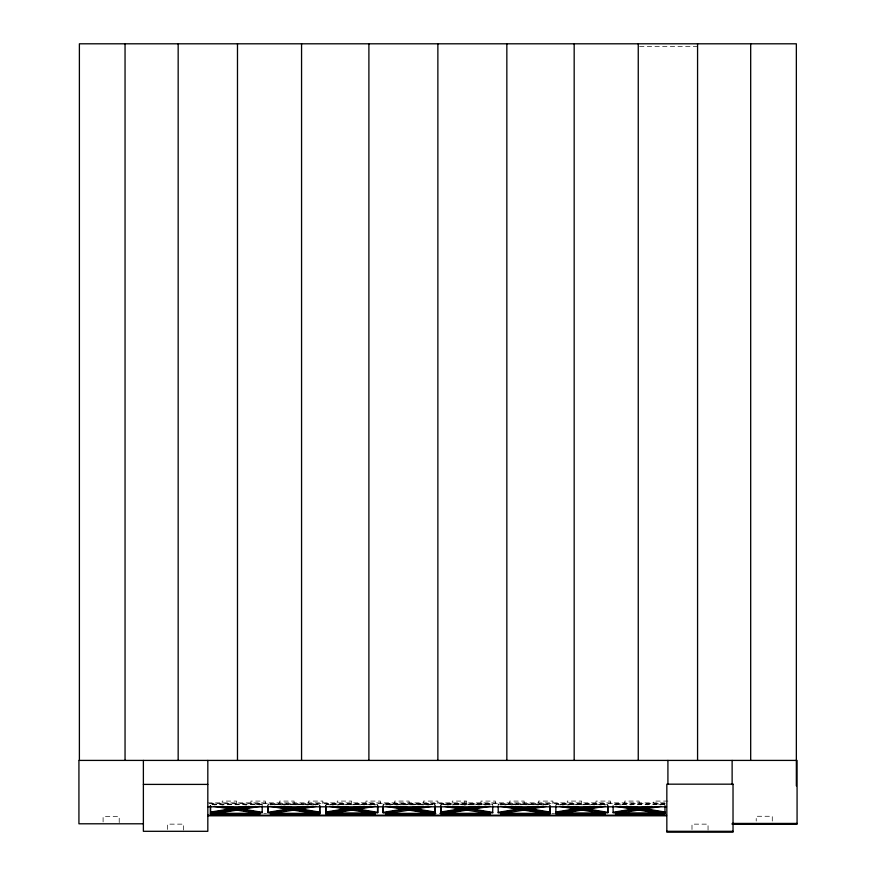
<?xml version="1.0" encoding="UTF-8"?>
<svg xmlns="http://www.w3.org/2000/svg" width="876" height="876" viewBox="0 0 876 876"><rect width="100%" height="100%" fill="white"/><g stroke="black" fill="none" stroke-linecap="round" stroke-linejoin="round"><path stroke-width="0.66" stroke-dasharray="4.38 3.29" d="M313.509 804.792L317.528 804.124L317.528 804.726L268.001 804.726L268.001 804.124L319.652 804.102L319.652 804.705L270.585 804.705L270.585 804.102L274.56 804.748M428.703 804.847L432.722 804.179L432.722 804.781L383.195 804.781L383.195 804.179L432.722 804.179M543.711 804.803L547.73 804.135L547.73 804.737L498.203 804.737L498.203 804.135L549.854 804.048L549.854 804.65L500.787 804.65L500.787 804.048L506.098 804.913M658.642 804.748L662.661 804.08L662.661 804.672M255.704 804.748L259.679 804.102L259.679 804.705M369.727 804.902L375.027 804.037L375.027 804.639L325.96 804.639L325.96 804.037L377.534 804.113L377.534 804.715L327.996 804.715L327.996 804.113L332.015 804.781M484.581 804.913L489.881 804.048L489.881 804.65L440.814 804.65L440.814 804.048L489.881 804.048M599.742 804.891L605.042 804.026L605.042 804.628L555.975 804.628L555.975 804.026L607.725 804.124L607.725 804.726L558.198 804.726L558.198 804.124L562.217 804.792M639.6 46.669L697.57 46.669M667.917 801.08L653.529 801.08L653.529 802.865M207.82 802.865L667.917 802.865M209.167 803.467L665.234 803.467M385.933 804.037L435 804.037L435 804.639L385.933 804.639L385.933 804.037L391.243 804.902M665.015 804.026L613.123 804.08L613.123 804.672L665.015 804.628M443.19 804.168L492.717 804.168L492.717 804.77L443.19 804.77L443.19 804.168L447.209 804.836M263.796 813.377L266.534 813.377M551.869 813.377L554.596 813.377M621.259 804.891L615.948 804.026L615.948 804.628M216.69 804.759L212.671 804.091L212.671 804.694M772.271 821.042L772.271 816.268L756.218 816.268L756.218 821.042M708.049 830.109L708.049 824.141L691.996 824.141L691.996 830.109M639.152 802.865L639.152 801.08L624.774 801.08L624.774 802.865M610.397 803.467L610.397 801.08L596.019 801.08L596.019 802.865M581.642 802.865L581.642 801.08L567.265 801.08L567.265 802.865M552.887 803.467L552.887 801.08L538.51 801.08L538.51 802.865M524.133 802.865L524.133 801.08L509.755 801.08L509.755 802.865M495.378 803.467L495.378 801.08L481.001 801.08L481.001 802.865M466.623 802.865L466.623 801.08L452.246 801.08L452.246 802.865M464.937 801.08L464.937 806.807M437.869 803.467L437.869 801.08L423.491 801.08L423.491 802.865M409.114 802.865L409.114 801.08L394.737 801.08L394.737 802.865M380.359 803.467L380.359 801.08L365.982 801.08L365.982 802.865M351.605 802.865L351.605 801.08L337.227 801.08L337.227 802.865M322.85 803.467L322.85 801.08L308.472 801.08L308.472 802.865M294.095 802.865L294.095 801.08L279.718 801.08L279.718 802.865M265.34 803.467L265.34 801.08L250.952 801.08L250.952 802.865M236.575 802.865L236.575 801.08L222.197 801.08L222.197 802.865M183.653 830.109L183.653 824.141L167.546 824.141L167.546 830.109M119.213 822.597L119.213 816.629L103.094 816.629L103.094 822.597M262.198 804.091L210.612 804.102L210.612 804.705L262.198 804.694L262.198 804.091"/><path stroke-width="1.31" d="M268.001 812.337L302.8 806.566M308.155 806.27L268.001 812.939L268.001 805.898M278.36 812.019L281.043 811.57M283.715 811.132L286.397 810.683M289.069 810.245L291.752 809.807M294.424 809.358L297.106 808.92M299.778 808.471L302.45 808.033M305.133 807.584L307.805 807.146M310.487 806.697L313.159 806.259M270.334 813.344L270.334 813.946L315.842 806.413M383.195 812.391L417.994 806.621M423.349 806.336L383.195 812.994L383.195 805.953M388.199 812.961L390.871 812.523M420.327 807.639L422.998 807.201M425.681 806.752L428.353 806.314M385.517 813.399L385.517 814.001L431.036 806.467M498.203 812.348L533.002 806.577M538.357 806.292L498.203 812.95L498.203 805.909M503.207 812.917L505.879 812.468M508.562 812.03L511.234 811.592M519.271 810.256L521.943 809.818M524.625 809.369L527.297 808.931M529.98 808.482L532.652 808.044M535.335 807.595L538.006 807.157M540.689 806.708L543.361 806.27M500.524 813.355L500.524 813.957L546.044 806.424M613.123 812.293L647.933 806.522M651.952 806.457L613.123 812.895L613.123 805.854M618.127 812.862L620.81 812.413M623.482 811.975L626.165 811.526M628.837 811.088L631.519 810.639M634.191 810.201L636.874 809.752M615.456 813.3L615.456 813.903L660.964 806.369M210.612 812.085L230.508 808.855M234.483 808.198L246.419 806.259M233.158 809.019L210.612 812.676L210.612 806.029M235.808 808.581L249.069 806.424M213.481 813.355L236.027 809.687M240.002 809.041L255.912 806.457M217.456 813.3L238.677 809.851M241.327 809.424L259.887 806.402M325.96 812.019L345.856 808.789M349.831 808.132L360.441 806.413M351.166 808.515L364.427 806.358M351.375 809.621L328.829 813.289L366.989 813.289M355.349 808.975L371.26 806.38M331.478 813.454L354.024 809.785M356.674 809.358L375.246 806.336M440.814 812.03L460.71 808.8M464.685 808.154L475.296 806.424M463.36 808.964L440.814 812.632L440.814 805.975M466.01 808.526L479.271 806.369M466.229 809.632L443.683 813.3L443.683 813.892L468.879 809.796M470.204 808.986L486.114 806.402M471.529 809.369L490.1 806.347M555.975 812.008L575.871 808.778M579.846 808.121L590.457 806.402M555.975 812.6L578.521 808.942L581.303 809.369M582.507 808.285L594.443 806.347M581.39 809.61L558.844 813.278L597.005 813.278M585.365 808.964L601.275 806.369M561.494 813.443L584.04 809.774L586.657 810.245M588.015 809.128L605.261 806.325M143.379 784.403L207.82 784.403M207.82 806.807L666.548 806.807M622.628 813.278L662.157 813.278L639.611 809.61M210.349 813.322L257.194 813.322M274.341 813.344L319.86 813.344M325.675 813.344L372.53 813.344M388.035 813.377L435.821 813.377M439.916 813.377L487.297 813.3M503.207 813.355L550.051 813.355M555.866 813.355L602.721 813.355M618.127 813.3L664.983 813.3M259.876 813.322L259.876 813.913L210.349 813.913L210.349 805.723M270.334 813.946L319.86 813.946L319.86 805.745M375.202 813.344L375.202 813.935L325.675 813.935L325.675 805.745M385.517 814.001L435.054 814.001L435.054 805.8M490.396 813.399L490.396 813.99L440.869 813.99L440.869 805.8M500.524 813.957L550.051 813.957L550.051 805.756M605.404 813.355L605.404 813.946L555.866 813.946L555.866 805.756M615.456 813.903L664.983 813.903L664.983 805.701M207.82 815.184L666.548 815.184M207.82 815.797L666.548 815.797M732.128 823.429L797.072 823.429M143.379 823.79L78.928 823.79L78.928 760.412L797.072 760.412L797.072 824.327L732.128 824.327M666.833 831.302L733.026 831.302M630.534 806.402L641.144 808.121M643.794 808.559L665.015 812.008M626.559 806.347L638.495 808.296M642.469 808.942L665.015 812.6M619.715 806.369L635.637 808.964M615.74 806.325L634.301 809.347M636.962 809.774L659.497 813.443M515.373 806.424L525.983 808.154M529.969 808.8L549.854 812.03M511.398 806.369L524.658 808.526M527.308 808.964L549.854 812.621L549.854 805.975M504.554 806.402L520.464 808.986M525.775 809.851L546.996 813.3M500.579 806.347L519.139 809.369M521.8 809.796L544.335 813.465M400.518 806.413L411.129 808.143M415.115 808.789L435 812.019M396.543 806.358L409.804 808.515M412.454 808.953L435 812.61L435 805.964M389.7 806.38L405.621 808.975M410.921 809.84L432.142 813.289L432.142 813.881L406.946 809.785M385.725 806.336L404.285 809.358M283.846 806.259L295.781 808.209M299.756 808.855L319.652 812.085M281.196 806.424L294.456 808.581M297.106 809.019L319.652 812.676L319.652 806.029M274.352 806.457L290.263 809.041M294.248 809.687L316.794 813.355M270.377 806.402L288.938 809.424M291.588 809.851L312.809 813.3M572.926 806.566L607.725 812.348M567.571 806.281L607.725 812.939L607.725 805.898M562.567 806.259L565.239 806.708M567.922 807.146L570.594 807.595M573.276 808.033L575.948 808.482M589.34 810.694L592.012 811.132M594.695 811.581L597.366 812.019M600.049 812.468L602.721 812.906M559.884 806.413L605.404 813.946M457.918 806.61L492.717 812.391M452.563 806.325L492.717 812.983L492.75 805.92M447.559 806.303L450.231 806.752M452.914 807.19L455.586 807.639M458.268 808.077L460.94 808.526M444.877 806.457L490.396 813.99M342.724 806.555L377.534 812.326M337.37 806.27L377.534 812.928L377.534 805.887M332.365 806.248L335.048 806.697M337.72 807.135L340.403 807.584M343.074 808.022L345.757 808.46M351.112 809.347L348.429 808.909L325.96 812.61L325.96 805.964M353.784 809.796L356.466 810.234M359.138 810.683L361.821 811.121M364.493 811.57L367.175 812.008M369.847 812.457L372.53 812.895M329.694 806.402L375.202 813.935M227.399 806.533L262.198 812.315M222.044 806.248L262.198 812.906L262.198 805.865M227.749 808L230.421 808.449M233.104 808.887L235.775 809.336M238.458 809.774L241.13 810.212M243.813 810.661L246.484 811.099M249.167 811.548L251.839 811.986M254.522 812.435L257.194 812.873M214.357 806.38L259.876 813.913M796.35 785.892L796.35 43.8L79.388 43.8L79.388 760.412M750.688 43.8L750.688 760.412M732.128 760.412L732.128 784.546M697.57 43.8L697.57 760.412M667.917 760.412L667.917 784.228M638.254 43.8L638.254 760.412M607.911 805.887L607.911 812.545M574.174 43.8L574.174 760.412M506.843 43.8L506.843 760.412M437.869 43.8L437.869 760.412M383.075 805.898L383.075 812.556M377.895 805.898L377.895 812.556M368.895 43.8L368.895 760.412M301.563 43.8L301.563 760.412M267.728 805.964L267.728 812.621M237.484 43.8L237.484 760.412M207.82 760.412L207.82 831.302L143.379 831.302L143.379 760.412M178.167 43.8L178.167 760.412M125.049 43.8L125.049 760.412M733.026 784.173L666.833 784.173L666.833 832.2L733.026 832.2L733.026 784.162"/></g></svg>
